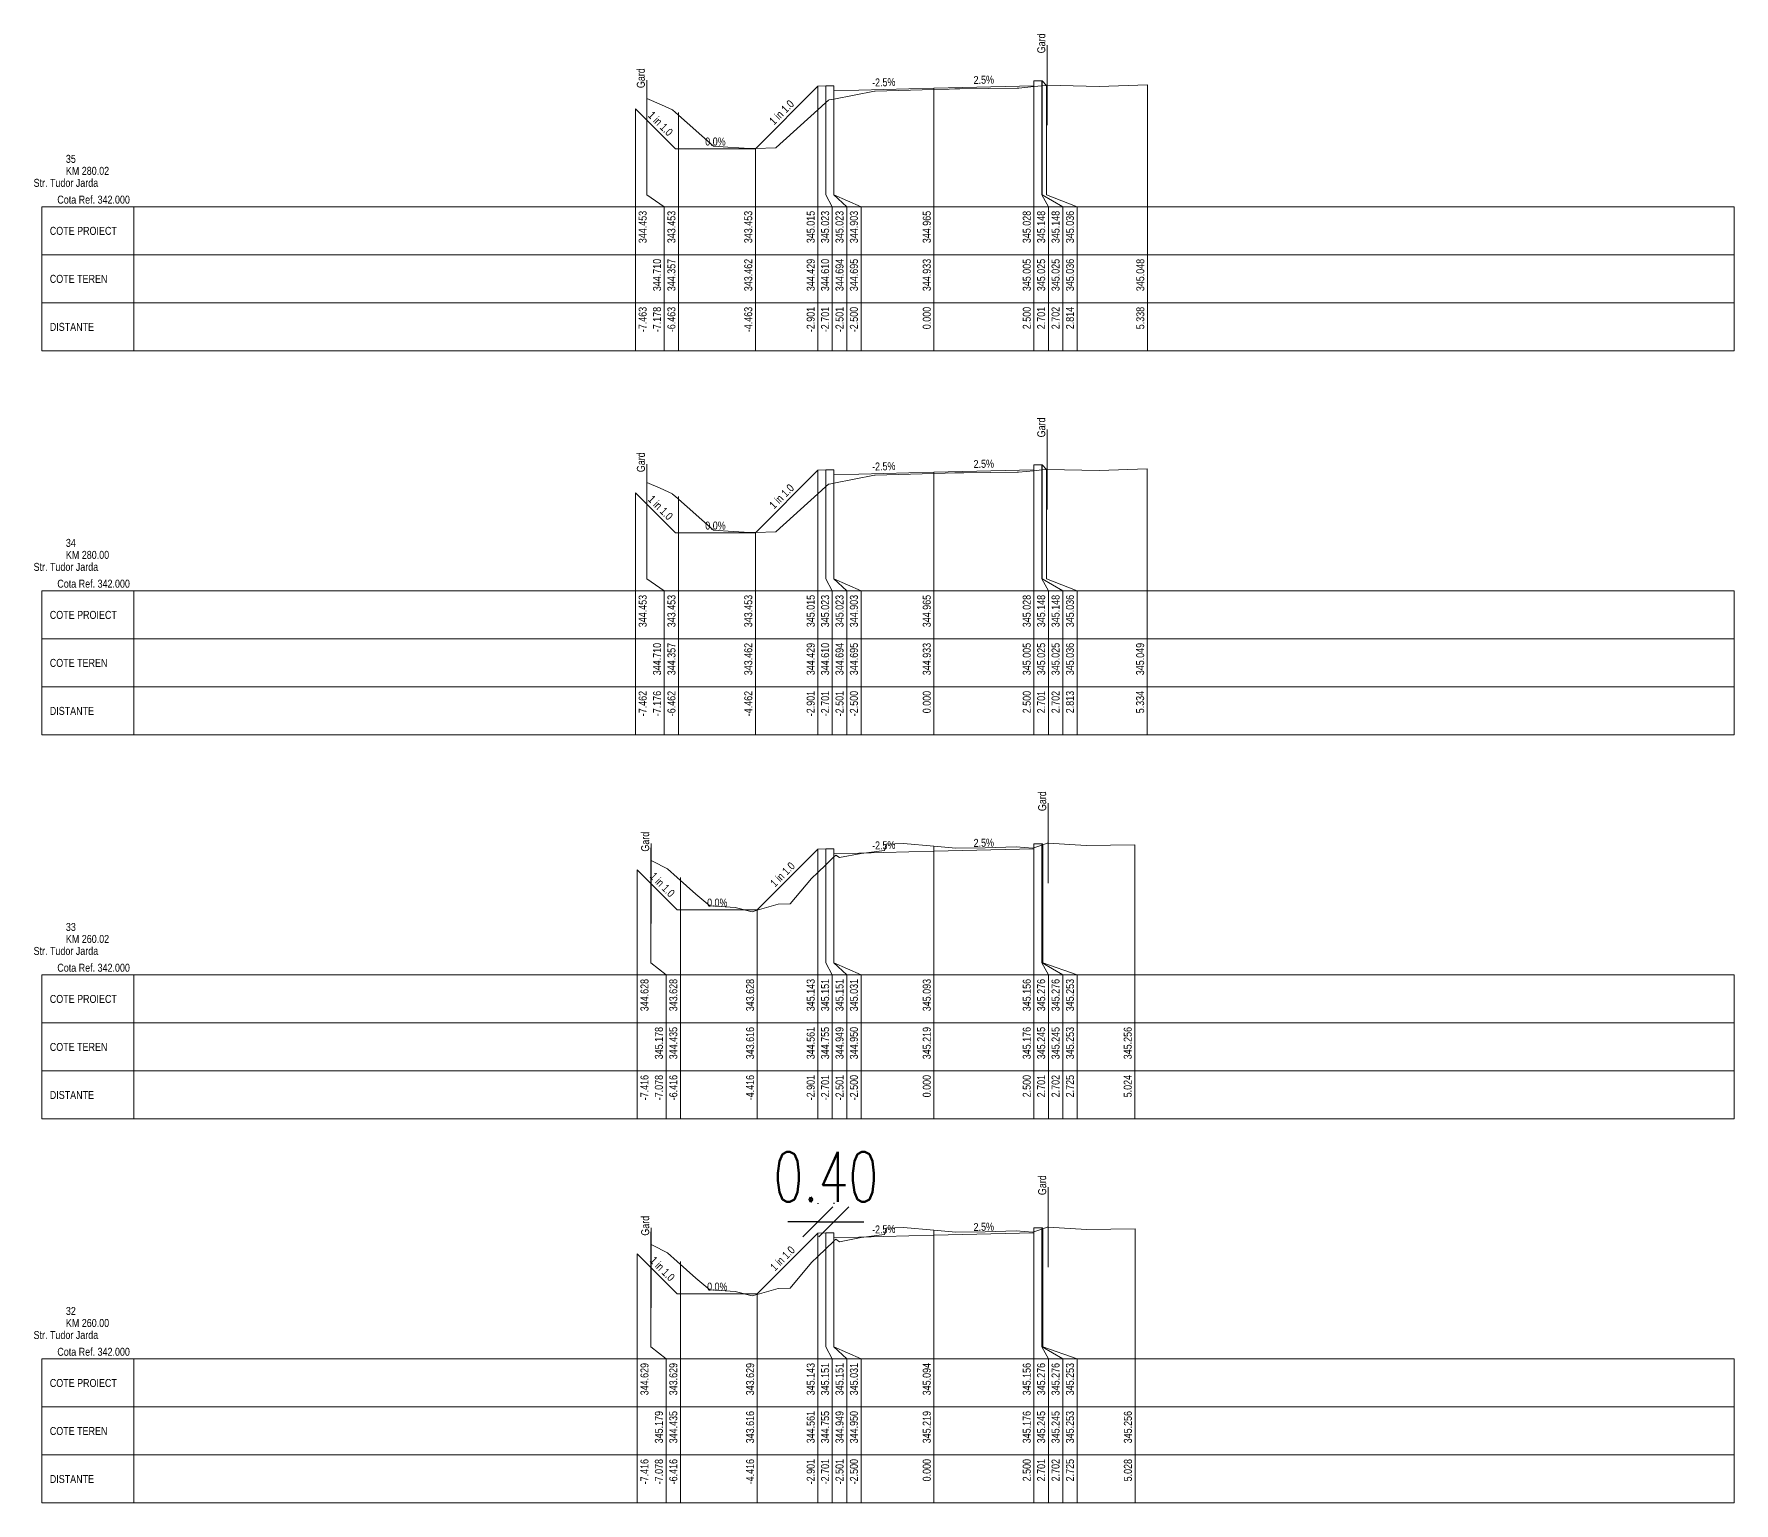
# Model space of a CAD drawing. Extents: x 1 to 634, y 0 to 594.
# Drawn here: x 0.5 to 43, y 298.6 to 335.32 of the extents above; entities that cross this region are included whole.
import ezdxf
from ezdxf.enums import TextEntityAlignment as Align

# ---------------------------------------------------------------- set-up
doc = ezdxf.new("R2010")
doc.units = 0
doc.header["$MEASUREMENT"] = 0
doc.layers.add('ARD-No Plot', color=1, linetype='Continuous', lineweight=0, plot=False)
for name, color, linetype, lineweight in [('DESIGN-TEXT', 7, 'Continuous', 0), ('EXISTING-TEXT', 7, 'Continuous', 0), ('LINES', 7, 'Continuous', 0), ('Text', 7, 'Continuous', 0), ('X-RL', 7, 'Continuous', 0), ('XPLOT-DESIGN', 5, 'Continuous', 0), ('XPLOT-EXISTING', 3, 'Continuous', 0), ('XPLOT-GRADE', 7, 'Continuous', 0), ('XPLOT-KM', 7, 'Continuous', 0), ('XPLOT-TITLE', 7, 'Continuous', 0)]:
    doc.layers.add(name, color=color, linetype=linetype, lineweight=lineweight)
doc.layers.add('work', color=6, linetype='Continuous')
doc.styles.add('$0$$0$Arial', font='arial.ttf', dxfattribs={"width": 0.8})
doc.styles.add('$0$$0$BemTxT_FCP', font='simplex.shx', dxfattribs={"width": 0.7})
doc.dimstyles.new('M-500-M2', dxfattribs={"dimscale": 5, "dimtxt": 0.25, "dimasz": 0.15, "dimexe": 0.09, "dimexo": 0.15, "dimgap": 0.1, "dimtad": 1, "dimzin": 0, "dimdsep": 46, "dimtxsty": '$0$$0$BemTxT_FCP', "dimblk": '$0$$0$_Oblique', "dimcen": -0.3, "dimdle": 0.09, "dimclrt": 2, "dimaunit": 2, "dimadec": 4, "dimazin": 0, "dimtfac": 0.75, "dimtix": 1, "dimtmove": 2, "dimatfit": 3, "dimfxl": 1, "dimtolj": 1, "dimarcsym": 0})

# ---------------------------------------------------------------- blocks, each defined once
blk = doc.blocks.new('$0$$0$_Oblique')
at = {"color": 0, "linetype": 'ByBlock', "lineweight": -2}
blk.add_line((-0.5, -0.5), (0.5, 0.5), dxfattribs=at)
blk = doc.blocks.new('*D4')
at = {"layer": '', "color": 0, "lineweight": -2, "transparency": 16777216}
for p, q in [((20.099, 306.093), (20.099, 306.079)), ((20.499, 306.101), (20.499, 306.079)), ((20.099, 305.629), (19.349, 305.629)), ((20.099, 305.629), (20.499, 305.629)), ((20.499, 305.629), (21.249, 305.629))]:
    blk.add_line(p, q, dxfattribs=at)
at = {"layer": 'Defpoints', "color": 0, "transparency": 16777216}
for p in [(20.499, 305.629), (20.099, 305.343), (20.499, 305.351)]:
    blk.add_point(p, dxfattribs=at)
at = {"layer": '', "color": 0, "lineweight": -2, "transparency": 16777216, "xscale": 0.75, "yscale": 0.75, "zscale": 0.75}
blk.add_blockref('$0$$0$_Oblique', (20.099, 305.629), dxfattribs=at)
at = {"layer": '', "color": 0, "lineweight": -2, "transparency": 16777216, "xscale": 0.75, "yscale": 0.75, "zscale": 0.75, "rotation": 180}
blk.add_blockref('$0$$0$_Oblique', (20.499, 305.629), dxfattribs=at)
at = {"layer": '', "color": 2, "transparency": 16777216, "insert": (20.299, 306.754), "char_height": 1.25, "attachment_point": 5, "style": '$0$$0$BemTxT_FCP'}
blk.add_mtext('\\A1;0.40', dxfattribs=at)

msp = doc.modelspace()

# ---------------------------------------------------------------- linework, layer by layer
at = {"layer": 'LINES'}
for p, q in [((25.833, 335.038), (25.833, 333.038)), ((15.822, 334.168), (15.822, 332.168)), ((25.701, 331.3), (25.701, 334.148)), ((25.701, 331.3), (25.701, 334.148)), ((25.701, 331.3), (25.701, 334.148)), ((25.702, 331.3), (25.702, 334.148)), ((25.702, 331.3), (25.702, 334.148)), ((25.702, 331.3), (25.702, 334.148)), ((25.814, 331.3), (25.814, 334.036)), ((25.814, 331.3), (25.814, 334.036)), ((25.814, 331.3), (25.814, 334.036)), ((28.338, 331.3), (28.338, 334.048)), ((28.338, 331.3), (28.338, 334.048)), ((15.822, 331.3), (15.822, 333.71)), ((15.822, 331.3), (15.822, 333.71)), ((20.099, 331.3), (20.099, 334.015)), ((20.099, 331.3), (20.099, 334.015)), ((20.099, 331.3), (20.099, 334.015)), ((20.299, 331.3), (20.299, 334.023)), ((20.299, 331.3), (20.299, 334.023)), ((20.299, 331.3), (20.299, 334.023)), ((20.499, 331.3), (20.499, 334.023)), ((20.499, 331.3), (20.499, 334.023)), ((20.499, 331.3), (20.499, 334.023)), ((20.5, 331.3), (20.5, 333.903)), ((20.5, 331.3), (20.5, 333.903)), ((20.5, 331.3), (20.5, 333.903)), ((23, 331.3), (23, 333.965)), ((23, 331.3), (23, 333.965)), ((23, 331.3), (23, 333.965)), ((25.5, 331.3), (25.5, 334.028)), ((25.5, 331.3), (25.5, 334.028)), ((25.5, 331.3), (25.5, 334.028)), ((15.537, 331.3), (15.537, 333.453)), ((16.617, 327.4), (16.617, 333.357)), ((16.617, 327.4), (16.617, 333.357)), ((16.617, 327.4), (16.617, 333.357)), ((18.537, 331.3), (18.537, 332.462)), ((18.537, 331.3), (18.537, 332.462)), ((18.537, 331.3), (18.537, 332.462)), ((15.537, 331), (15.537, 331.3)), ((16.257, 331), (15.822, 331.3)), ((16.257, 331), (15.822, 331.3)), ((18.537, 331), (18.537, 331.3)), ((18.537, 331), (18.537, 331.3)), ((18.537, 331), (18.537, 331.3)), ((20.099, 331), (20.099, 331.3)), ((20.099, 331), (20.099, 331.3)), ((20.099, 331), (20.099, 331.3)), ((20.459, 331), (20.299, 331.3)), ((20.459, 331), (20.299, 331.3)), ((20.459, 331), (20.299, 331.3)), ((20.819, 331), (20.499, 331.3)), ((20.819, 331), (20.499, 331.3)), ((20.819, 331), (20.499, 331.3)), ((21.179, 331), (20.5, 331.3)), ((21.179, 331), (20.5, 331.3)), ((21.179, 331), (20.5, 331.3)), ((23, 331), (23, 331.3)), ((23, 331), (23, 331.3)), ((23, 331), (23, 331.3)), ((25.5, 331), (25.5, 331.3)), ((25.5, 331), (25.5, 331.3)), ((25.5, 331), (25.5, 331.3)), ((25.86, 331), (25.701, 331.3)), ((25.86, 331), (25.701, 331.3)), ((25.86, 331), (25.701, 331.3)), ((26.22, 331), (25.702, 331.3)), ((26.22, 331), (25.702, 331.3)), ((26.22, 331), (25.702, 331.3)), ((26.58, 331), (25.814, 331.3)), ((26.58, 331), (25.814, 331.3)), ((26.58, 331), (25.814, 331.3)), ((28.338, 331), (28.338, 331.3)), ((28.338, 331), (28.338, 331.3)), ((0.698, 329.8), (0.698, 331)), ((0.698, 331), (3, 331)), ((3, 327.4), (3, 331)), ((3, 331), (43, 331)), ((15.537, 327.4), (15.537, 331)), ((16.257, 327.4), (16.257, 331)), ((16.257, 327.4), (16.257, 331)), ((18.537, 327.4), (18.537, 331)), ((18.537, 327.4), (18.537, 331)), ((18.537, 327.4), (18.537, 331)), ((20.099, 327.4), (20.099, 331)), ((20.099, 327.4), (20.099, 331)), ((20.099, 327.4), (20.099, 331)), ((20.459, 327.4), (20.459, 331)), ((20.459, 327.4), (20.459, 331)), ((20.459, 327.4), (20.459, 331)), ((20.819, 327.4), (20.819, 331)), ((20.819, 327.4), (20.819, 331)), ((20.819, 327.4), (20.819, 331)), ((21.179, 327.4), (21.179, 331)), ((21.179, 327.4), (21.179, 331)), ((21.179, 327.4), (21.179, 331)), ((23, 327.4), (23, 331)), ((23, 327.4), (23, 331)), ((23, 327.4), (23, 331)), ((25.5, 327.4), (25.5, 331)), ((25.5, 327.4), (25.5, 331)), ((25.5, 327.4), (25.5, 331)), ((25.86, 327.4), (25.86, 331)), ((25.86, 327.4), (25.86, 331)), ((25.86, 327.4), (25.86, 331)), ((26.22, 327.4), (26.22, 331)), ((26.22, 327.4), (26.22, 331)), ((26.22, 327.4), (26.22, 331)), ((26.58, 327.4), (26.58, 331)), ((26.58, 327.4), (26.58, 331)), ((26.58, 327.4), (26.58, 331)), ((28.338, 327.4), (28.338, 331)), ((28.338, 327.4), (28.338, 331)), ((43, 327.4), (43, 331)), ((0.698, 328.6), (0.698, 329.8)), ((0.698, 329.8), (3, 329.8)), ((3, 329.8), (0.698, 329.8)), ((3, 329.8), (43, 329.8)), ((0.698, 327.4), (0.698, 328.6)), ((0.698, 328.6), (3, 328.6)), ((3, 328.6), (0.698, 328.6)), ((3, 328.6), (43, 328.6)), ((3, 327.4), (0.698, 327.4)), ((3, 327.4), (43, 327.4)), ((25.833, 325.438), (25.833, 323.438)), ((15.824, 324.567), (15.824, 322.567)), ((20.099, 321.7), (20.099, 324.415)), ((20.099, 321.7), (20.099, 324.415)), ((20.099, 321.7), (20.099, 324.415)), ((20.299, 321.7), (20.299, 324.423)), ((20.299, 321.7), (20.299, 324.423)), ((20.299, 321.7), (20.299, 324.423)), ((20.499, 321.7), (20.499, 324.423)), ((20.499, 321.7), (20.499, 324.423)), ((20.499, 321.7), (20.499, 324.423)), ((20.5, 321.7), (20.5, 324.303)), ((20.5, 321.7), (20.5, 324.303)), ((20.5, 321.7), (20.5, 324.303)), ((23, 321.7), (23, 324.365)), ((23, 321.7), (23, 324.365)), ((23, 321.7), (23, 324.365)), ((25.5, 321.7), (25.5, 324.428)), ((25.5, 321.7), (25.5, 324.428)), ((25.5, 321.7), (25.5, 324.428)), ((25.701, 321.7), (25.701, 324.548)), ((25.701, 321.7), (25.701, 324.548)), ((25.701, 321.7), (25.701, 324.548)), ((25.702, 321.7), (25.702, 324.548)), ((25.702, 321.7), (25.702, 324.548)), ((25.702, 321.7), (25.702, 324.548)), ((25.813, 321.7), (25.813, 324.436)), ((25.813, 321.7), (25.813, 324.436)), ((25.813, 321.7), (25.813, 324.436)), ((28.334, 321.7), (28.334, 324.449)), ((28.334, 321.7), (28.334, 324.449)), ((15.538, 321.7), (15.538, 323.853)), ((15.824, 321.7), (15.824, 324.11)), ((15.824, 321.7), (15.824, 324.11)), ((16.618, 317.8), (16.618, 323.757)), ((16.618, 317.8), (16.618, 323.757)), ((16.618, 317.8), (16.618, 323.757)), ((18.538, 321.7), (18.538, 322.862)), ((18.538, 321.7), (18.538, 322.862)), ((18.538, 321.7), (18.538, 322.862)), ((0.698, 320.2), (0.698, 321.4)), ((0.698, 321.4), (3, 321.4)), ((3, 317.8), (3, 321.4)), ((3, 321.4), (43, 321.4)), ((15.538, 321.4), (15.538, 321.7)), ((15.538, 317.8), (15.538, 321.4)), ((16.258, 321.4), (15.824, 321.7)), ((16.258, 321.4), (15.824, 321.7)), ((16.258, 317.8), (16.258, 321.4)), ((16.258, 317.8), (16.258, 321.4)), ((18.538, 321.4), (18.538, 321.7)), ((18.538, 321.4), (18.538, 321.7)), ((18.538, 321.4), (18.538, 321.7)), ((18.538, 317.8), (18.538, 321.4)), ((18.538, 317.8), (18.538, 321.4)), ((18.538, 317.8), (18.538, 321.4)), ((20.099, 321.4), (20.099, 321.7)), ((20.099, 321.4), (20.099, 321.7)), ((20.099, 321.4), (20.099, 321.7)), ((20.099, 317.8), (20.099, 321.4)), ((20.099, 317.8), (20.099, 321.4)), ((20.099, 317.8), (20.099, 321.4)), ((20.459, 321.4), (20.299, 321.7)), ((20.459, 321.4), (20.299, 321.7)), ((20.459, 321.4), (20.299, 321.7)), ((20.459, 317.8), (20.459, 321.4)), ((20.459, 317.8), (20.459, 321.4)), ((20.459, 317.8), (20.459, 321.4)), ((20.819, 321.4), (20.499, 321.7)), ((20.819, 321.4), (20.499, 321.7)), ((20.819, 321.4), (20.499, 321.7)), ((21.179, 321.4), (20.5, 321.7)), ((21.179, 321.4), (20.5, 321.7)), ((21.179, 321.4), (20.5, 321.7)), ((20.819, 317.8), (20.819, 321.4)), ((20.819, 317.8), (20.819, 321.4)), ((20.819, 317.8), (20.819, 321.4)), ((21.179, 317.8), (21.179, 321.4)), ((21.179, 317.8), (21.179, 321.4)), ((21.179, 317.8), (21.179, 321.4)), ((23, 321.4), (23, 321.7)), ((23, 321.4), (23, 321.7)), ((23, 321.4), (23, 321.7)), ((23, 317.8), (23, 321.4)), ((23, 317.8), (23, 321.4)), ((23, 317.8), (23, 321.4)), ((25.5, 321.4), (25.5, 321.7)), ((25.5, 321.4), (25.5, 321.7)), ((25.5, 321.4), (25.5, 321.7)), ((25.5, 317.8), (25.5, 321.4)), ((25.5, 317.8), (25.5, 321.4)), ((25.5, 317.8), (25.5, 321.4)), ((25.86, 321.4), (25.701, 321.7)), ((25.86, 321.4), (25.701, 321.7)), ((25.86, 321.4), (25.701, 321.7)), ((26.22, 321.4), (25.702, 321.7)), ((26.22, 321.4), (25.702, 321.7)), ((26.22, 321.4), (25.702, 321.7)), ((26.58, 321.4), (25.813, 321.7)), ((26.58, 321.4), (25.813, 321.7)), ((26.58, 321.4), (25.813, 321.7)), ((25.86, 317.8), (25.86, 321.4)), ((25.86, 317.8), (25.86, 321.4)), ((25.86, 317.8), (25.86, 321.4)), ((26.22, 317.8), (26.22, 321.4)), ((26.22, 317.8), (26.22, 321.4)), ((26.22, 317.8), (26.22, 321.4)), ((26.58, 317.8), (26.58, 321.4)), ((26.58, 317.8), (26.58, 321.4)), ((26.58, 317.8), (26.58, 321.4)), ((28.334, 321.4), (28.334, 321.7)), ((28.334, 321.4), (28.334, 321.7)), ((28.334, 317.8), (28.334, 321.4)), ((28.334, 317.8), (28.334, 321.4)), ((43, 317.8), (43, 321.4)), ((0.698, 319), (0.698, 320.2)), ((0.698, 320.2), (3, 320.2)), ((3, 320.2), (0.698, 320.2)), ((3, 320.2), (43, 320.2)), ((0.698, 317.8), (0.698, 319)), ((0.698, 319), (3, 319)), ((3, 319), (0.698, 319)), ((3, 319), (43, 319)), ((3, 317.8), (0.698, 317.8)), ((3, 317.8), (43, 317.8)), ((25.855, 316.095), (25.855, 314.095)), ((15.922, 312.1), (15.922, 314.978)), ((15.922, 312.1), (15.922, 314.978)), ((15.931, 315.082), (15.931, 313.082)), ((20.099, 312.1), (20.099, 314.943)), ((20.099, 312.1), (20.099, 314.943)), ((20.099, 312.1), (20.099, 314.943)), ((20.299, 312.1), (20.299, 314.951)), ((20.299, 312.1), (20.299, 314.951)), ((20.299, 312.1), (20.299, 314.951)), ((20.499, 312.1), (20.499, 314.951)), ((20.499, 312.1), (20.499, 314.951)), ((20.499, 312.1), (20.499, 314.951)), ((23, 312.1), (23, 315.019)), ((23, 312.1), (23, 315.019)), ((23, 312.1), (23, 315.019)), ((25.5, 312.1), (25.5, 314.976)), ((25.5, 312.1), (25.5, 314.976)), ((25.5, 312.1), (25.5, 314.976)), ((25.701, 312.1), (25.701, 315.076)), ((25.701, 312.1), (25.701, 315.076)), ((25.701, 312.1), (25.701, 315.076)), ((25.702, 312.1), (25.702, 315.076)), ((25.702, 312.1), (25.702, 315.076)), ((25.702, 312.1), (25.702, 315.076)), ((25.725, 312.1), (25.725, 315.053)), ((25.725, 312.1), (25.725, 315.053)), ((25.725, 312.1), (25.725, 315.053)), ((28.024, 312.1), (28.024, 315.056)), ((28.024, 312.1), (28.024, 315.056)), ((20.5, 312.1), (20.5, 314.831)), ((20.5, 312.1), (20.5, 314.831)), ((20.5, 312.1), (20.5, 314.831)), ((15.584, 312.1), (15.584, 314.428)), ((16.664, 308.2), (16.664, 314.235)), ((16.664, 308.2), (16.664, 314.235)), ((16.664, 308.2), (16.664, 314.235)), ((18.584, 312.1), (18.584, 313.428)), ((18.584, 312.1), (18.584, 313.428)), ((18.584, 312.1), (18.584, 313.428)), ((15.584, 311.8), (15.584, 312.1)), ((16.304, 311.8), (15.922, 312.1)), ((16.304, 311.8), (15.922, 312.1)), ((18.584, 311.8), (18.584, 312.1)), ((18.584, 311.8), (18.584, 312.1)), ((18.584, 311.8), (18.584, 312.1)), ((20.099, 311.8), (20.099, 312.1)), ((20.099, 311.8), (20.099, 312.1)), ((20.099, 311.8), (20.099, 312.1)), ((20.459, 311.8), (20.299, 312.1)), ((20.459, 311.8), (20.299, 312.1)), ((20.459, 311.8), (20.299, 312.1)), ((20.819, 311.8), (20.499, 312.1)), ((20.819, 311.8), (20.499, 312.1)), ((20.819, 311.8), (20.499, 312.1)), ((21.179, 311.8), (20.5, 312.1)), ((21.179, 311.8), (20.5, 312.1)), ((21.179, 311.8), (20.5, 312.1)), ((23, 311.8), (23, 312.1)), ((23, 311.8), (23, 312.1)), ((23, 311.8), (23, 312.1)), ((25.5, 311.8), (25.5, 312.1)), ((25.5, 311.8), (25.5, 312.1)), ((25.5, 311.8), (25.5, 312.1)), ((25.86, 311.8), (25.701, 312.1)), ((25.86, 311.8), (25.701, 312.1)), ((25.86, 311.8), (25.701, 312.1)), ((26.22, 311.8), (25.702, 312.1)), ((26.22, 311.8), (25.702, 312.1)), ((26.22, 311.8), (25.702, 312.1)), ((26.58, 311.8), (25.725, 312.1)), ((26.58, 311.8), (25.725, 312.1)), ((26.58, 311.8), (25.725, 312.1)), ((28.024, 311.8), (28.024, 312.1)), ((28.024, 311.8), (28.024, 312.1)), ((0.698, 310.6), (0.698, 311.8)), ((0.698, 311.8), (3, 311.8)), ((3, 308.2), (3, 311.8)), ((3, 311.8), (43, 311.8)), ((15.584, 308.2), (15.584, 311.8)), ((16.304, 308.2), (16.304, 311.8)), ((16.304, 308.2), (16.304, 311.8)), ((18.584, 308.2), (18.584, 311.8)), ((18.584, 308.2), (18.584, 311.8)), ((18.584, 308.2), (18.584, 311.8)), ((20.099, 308.2), (20.099, 311.8)), ((20.099, 308.2), (20.099, 311.8)), ((20.099, 308.2), (20.099, 311.8)), ((20.459, 308.2), (20.459, 311.8)), ((20.459, 308.2), (20.459, 311.8)), ((20.459, 308.2), (20.459, 311.8)), ((20.819, 308.2), (20.819, 311.8)), ((20.819, 308.2), (20.819, 311.8)), ((20.819, 308.2), (20.819, 311.8)), ((21.179, 308.2), (21.179, 311.8)), ((21.179, 308.2), (21.179, 311.8)), ((21.179, 308.2), (21.179, 311.8)), ((23, 308.2), (23, 311.8)), ((23, 308.2), (23, 311.8)), ((23, 308.2), (23, 311.8)), ((25.5, 308.2), (25.5, 311.8)), ((25.5, 308.2), (25.5, 311.8)), ((25.5, 308.2), (25.5, 311.8)), ((25.86, 308.2), (25.86, 311.8)), ((25.86, 308.2), (25.86, 311.8)), ((25.86, 308.2), (25.86, 311.8)), ((26.22, 308.2), (26.22, 311.8)), ((26.22, 308.2), (26.22, 311.8)), ((26.22, 308.2), (26.22, 311.8)), ((26.58, 308.2), (26.58, 311.8)), ((26.58, 308.2), (26.58, 311.8)), ((26.58, 308.2), (26.58, 311.8)), ((28.024, 308.2), (28.024, 311.8)), ((28.024, 308.2), (28.024, 311.8)), ((43, 308.2), (43, 311.8)), ((0.698, 309.4), (0.698, 310.6)), ((0.698, 310.6), (3, 310.6)), ((3, 310.6), (0.698, 310.6)), ((3, 310.6), (43, 310.6)), ((0.698, 308.2), (0.698, 309.4)), ((0.698, 309.4), (3, 309.4)), ((3, 309.4), (0.698, 309.4)), ((3, 309.4), (43, 309.4)), ((3, 308.2), (0.698, 308.2)), ((3, 308.2), (43, 308.2)), ((25.855, 306.496), (25.855, 304.496)), ((15.922, 302.5), (15.922, 305.379)), ((15.922, 302.5), (15.922, 305.379)), ((15.931, 305.482), (15.931, 303.482)), ((20.099, 302.5), (20.099, 305.343)), ((20.099, 302.5), (20.099, 305.343)), ((20.099, 302.5), (20.099, 305.343)), ((20.299, 302.5), (20.299, 305.351)), ((20.299, 302.5), (20.299, 305.351)), ((20.299, 302.5), (20.299, 305.351)), ((20.499, 302.5), (20.499, 305.351)), ((20.499, 302.5), (20.499, 305.351)), ((20.499, 302.5), (20.499, 305.351)), ((20.5, 302.5), (20.5, 305.231)), ((20.5, 302.5), (20.5, 305.231)), ((20.5, 302.5), (20.5, 305.231)), ((23, 302.5), (23, 305.419)), ((23, 302.5), (23, 305.419)), ((23, 302.5), (23, 305.419)), ((25.5, 302.5), (25.5, 305.376)), ((25.5, 302.5), (25.5, 305.376)), ((25.5, 302.5), (25.5, 305.376)), ((25.701, 302.5), (25.701, 305.476)), ((25.701, 302.5), (25.701, 305.476)), ((25.701, 302.5), (25.701, 305.476)), ((25.702, 302.5), (25.702, 305.476)), ((25.702, 302.5), (25.702, 305.476)), ((25.702, 302.5), (25.702, 305.476)), ((25.725, 302.5), (25.725, 305.453)), ((25.725, 302.5), (25.725, 305.453)), ((25.725, 302.5), (25.725, 305.453)), ((28.028, 302.5), (28.028, 305.456)), ((28.028, 302.5), (28.028, 305.456)), ((15.584, 302.5), (15.584, 304.829)), ((16.664, 298.6), (16.664, 304.635)), ((16.664, 298.6), (16.664, 304.635)), ((16.664, 298.6), (16.664, 304.635)), ((18.584, 302.5), (18.584, 303.829)), ((18.584, 302.5), (18.584, 303.829)), ((18.584, 302.5), (18.584, 303.829)), ((0.698, 301), (0.698, 302.2)), ((0.698, 302.2), (3, 302.2)), ((3, 298.6), (3, 302.2)), ((3, 302.2), (43, 302.2)), ((15.584, 302.2), (15.584, 302.5)), ((15.584, 298.6), (15.584, 302.2)), ((16.304, 302.2), (15.922, 302.5)), ((16.304, 302.2), (15.922, 302.5)), ((16.304, 298.6), (16.304, 302.2)), ((16.304, 298.6), (16.304, 302.2)), ((18.584, 302.2), (18.584, 302.5)), ((18.584, 302.2), (18.584, 302.5)), ((18.584, 302.2), (18.584, 302.5)), ((18.584, 298.6), (18.584, 302.2)), ((18.584, 298.6), (18.584, 302.2)), ((18.584, 298.6), (18.584, 302.2)), ((20.099, 302.2), (20.099, 302.5)), ((20.099, 302.2), (20.099, 302.5)), ((20.099, 302.2), (20.099, 302.5)), ((20.099, 298.6), (20.099, 302.2)), ((20.099, 298.6), (20.099, 302.2)), ((20.099, 298.6), (20.099, 302.2)), ((20.459, 302.2), (20.299, 302.5)), ((20.459, 302.2), (20.299, 302.5)), ((20.459, 302.2), (20.299, 302.5)), ((20.459, 298.6), (20.459, 302.2)), ((20.459, 298.6), (20.459, 302.2)), ((20.459, 298.6), (20.459, 302.2)), ((20.819, 302.2), (20.499, 302.5)), ((20.819, 302.2), (20.499, 302.5)), ((20.819, 302.2), (20.499, 302.5)), ((21.179, 302.2), (20.5, 302.5)), ((21.179, 302.2), (20.5, 302.5)), ((21.179, 302.2), (20.5, 302.5)), ((20.819, 298.6), (20.819, 302.2)), ((20.819, 298.6), (20.819, 302.2)), ((20.819, 298.6), (20.819, 302.2)), ((21.179, 298.6), (21.179, 302.2)), ((21.179, 298.6), (21.179, 302.2)), ((21.179, 298.6), (21.179, 302.2)), ((23, 302.2), (23, 302.5)), ((23, 302.2), (23, 302.5)), ((23, 302.2), (23, 302.5)), ((23, 298.6), (23, 302.2)), ((23, 298.6), (23, 302.2)), ((23, 298.6), (23, 302.2)), ((25.5, 302.2), (25.5, 302.5)), ((25.5, 302.2), (25.5, 302.5)), ((25.5, 302.2), (25.5, 302.5)), ((25.5, 298.6), (25.5, 302.2)), ((25.5, 298.6), (25.5, 302.2)), ((25.5, 298.6), (25.5, 302.2)), ((25.86, 302.2), (25.701, 302.5)), ((25.86, 302.2), (25.701, 302.5)), ((25.86, 302.2), (25.701, 302.5)), ((26.22, 302.2), (25.702, 302.5)), ((26.22, 302.2), (25.702, 302.5)), ((26.22, 302.2), (25.702, 302.5)), ((26.58, 302.2), (25.725, 302.5)), ((26.58, 302.2), (25.725, 302.5)), ((26.58, 302.2), (25.725, 302.5)), ((25.86, 298.6), (25.86, 302.2)), ((25.86, 298.6), (25.86, 302.2)), ((25.86, 298.6), (25.86, 302.2)), ((26.22, 298.6), (26.22, 302.2)), ((26.22, 298.6), (26.22, 302.2)), ((26.22, 298.6), (26.22, 302.2)), ((26.58, 298.6), (26.58, 302.2)), ((26.58, 298.6), (26.58, 302.2)), ((26.58, 298.6), (26.58, 302.2)), ((28.028, 302.2), (28.028, 302.5)), ((28.028, 302.2), (28.028, 302.5)), ((28.028, 298.6), (28.028, 302.2)), ((28.028, 298.6), (28.028, 302.2)), ((43, 298.6), (43, 302.2)), ((0.698, 299.8), (0.698, 301)), ((0.698, 301), (3, 301)), ((3, 301), (0.698, 301)), ((3, 301), (43, 301)), ((0.698, 298.6), (0.698, 299.8)), ((0.698, 299.8), (3, 299.8)), ((3, 299.8), (0.698, 299.8)), ((3, 299.8), (43, 299.8)), ((3, 298.6), (0.698, 298.6)), ((3, 298.6), (43, 298.6))]:
    msp.add_line(p, q, dxfattribs=at)
at = {"layer": 'XPLOT-DESIGN'}
for p, q in [((25.5, 334.028), (25.501, 334.148)), ((25.501, 334.148), (25.701, 334.148)), ((25.701, 334.148), (25.702, 334.148)), ((25.702, 334.148), (25.814, 334.036)), ((18.537, 332.453), (20.099, 334.015)), ((20.099, 334.015), (20.299, 334.023)), ((20.299, 334.023), (20.499, 334.023)), ((20.499, 334.023), (20.5, 333.903)), ((20.5, 333.903), (23, 333.965)), ((23, 333.965), (25.5, 334.028)), ((15.537, 333.453), (16.537, 332.453)), ((16.537, 332.453), (18.537, 332.453)), ((18.538, 322.853), (20.099, 324.415)), ((20.099, 324.415), (20.299, 324.423)), ((20.299, 324.423), (20.499, 324.423)), ((20.499, 324.423), (20.5, 324.303)), ((20.5, 324.303), (23, 324.365)), ((23, 324.365), (25.5, 324.428)), ((25.5, 324.428), (25.501, 324.548)), ((25.501, 324.548), (25.701, 324.548)), ((25.701, 324.548), (25.702, 324.548)), ((25.702, 324.548), (25.813, 324.436)), ((15.538, 323.853), (16.538, 322.853)), ((16.538, 322.853), (18.538, 322.853)), ((18.584, 313.428), (20.099, 314.943)), ((20.099, 314.943), (20.299, 314.951)), ((20.299, 314.951), (20.499, 314.951)), ((20.499, 314.951), (20.5, 314.831)), ((23, 314.893), (25.5, 314.956)), ((25.5, 314.956), (25.501, 315.076)), ((25.501, 315.076), (25.701, 315.076)), ((25.701, 315.076), (25.702, 315.076)), ((25.702, 315.076), (25.725, 315.053)), ((20.5, 314.831), (23, 314.893)), ((15.584, 314.428), (16.584, 313.428)), ((16.584, 313.428), (18.584, 313.428)), ((18.584, 303.829), (20.099, 305.343)), ((20.099, 305.343), (20.299, 305.351)), ((20.299, 305.351), (20.499, 305.351)), ((20.499, 305.351), (20.5, 305.231)), ((20.5, 305.231), (23, 305.294)), ((23, 305.294), (25.5, 305.356)), ((25.5, 305.356), (25.501, 305.476)), ((25.501, 305.476), (25.701, 305.476)), ((25.701, 305.476), (25.702, 305.476)), ((25.702, 305.476), (25.725, 305.453)), ((15.584, 304.829), (16.584, 303.829)), ((16.584, 303.829), (18.584, 303.829))]:
    msp.add_line(p, q, dxfattribs=at)
at = {"layer": 'XPLOT-EXISTING'}
for p, q in [((25.702, 334.025), (25.814, 334.036)), ((25.814, 334.036), (25.833, 334.038)), ((25.833, 334.038), (27.13, 334.012)), ((27.13, 334.012), (28.338, 334.048)), ((15.822, 333.71), (16.187, 333.549)), ((20.099, 333.429), (20.299, 333.61)), ((20.299, 333.61), (20.363, 333.668)), ((20.363, 333.668), (20.378, 333.671)), ((20.378, 333.671), (20.499, 333.694)), ((20.499, 333.694), (20.5, 333.695)), ((20.5, 333.695), (21.515, 333.893)), ((21.515, 333.893), (21.534, 333.893)), ((21.534, 333.893), (23, 333.933)), ((23, 333.933), (23.383, 333.943)), ((23, 333.933), (23, 333.933)), ((23.383, 333.943), (23.523, 333.947)), ((23.523, 333.947), (23.524, 333.947)), ((23.524, 333.947), (23.649, 333.948)), ((23.649, 333.948), (25.084, 333.965)), ((25.084, 333.965), (25.095, 333.963)), ((25.095, 333.963), (25.118, 333.967)), ((25.118, 333.967), (25.5, 334.005)), ((25.5, 334.005), (25.701, 334.025)), ((25.701, 334.025), (25.702, 334.025)), ((16.187, 333.549), (16.461, 333.424)), ((16.461, 333.424), (16.465, 333.422)), ((16.465, 333.422), (16.537, 333.357)), ((16.537, 333.357), (17.486, 332.516)), ((19.054, 332.483), (20.099, 333.429)), ((17.486, 332.516), (17.487, 332.515)), ((17.487, 332.515), (17.844, 332.493)), ((17.844, 332.493), (18.398, 332.457)), ((18.398, 332.457), (18.399, 332.457)), ((18.399, 332.457), (18.403, 332.458)), ((18.403, 332.458), (18.537, 332.462)), ((18.537, 332.462), (19.048, 332.476)), ((19.048, 332.476), (19.054, 332.483)), ((20.5, 324.095), (21.515, 324.293)), ((21.515, 324.293), (21.533, 324.293)), ((21.533, 324.293), (23, 324.333)), ((23, 324.333), (23.278, 324.34)), ((23, 324.333), (23, 324.333)), ((23.278, 324.34), (23.521, 324.347)), ((23.521, 324.347), (23.524, 324.347)), ((23.524, 324.347), (23.743, 324.35)), ((23.743, 324.35), (25.084, 324.365)), ((25.084, 324.365), (25.094, 324.364)), ((25.094, 324.364), (25.116, 324.367)), ((25.116, 324.367), (25.5, 324.405)), ((25.5, 324.405), (25.701, 324.425)), ((25.701, 324.425), (25.702, 324.425)), ((25.702, 324.425), (25.813, 324.436)), ((25.813, 324.436), (25.833, 324.438)), ((25.833, 324.438), (27.129, 324.412)), ((27.129, 324.412), (28.334, 324.449)), ((15.824, 324.11), (16.155, 323.964)), ((16.155, 323.964), (16.461, 323.824)), ((19.053, 322.882), (20.099, 323.829)), ((20.099, 323.829), (20.299, 324.01)), ((20.299, 324.01), (20.363, 324.068)), ((20.363, 324.068), (20.377, 324.07)), ((20.377, 324.07), (20.499, 324.094)), ((20.499, 324.094), (20.5, 324.095)), ((16.461, 323.824), (16.464, 323.822)), ((16.464, 323.822), (16.538, 323.757)), ((16.538, 323.757), (17.486, 322.916)), ((17.486, 322.916), (17.487, 322.915)), ((17.487, 322.915), (17.984, 322.884)), ((17.984, 322.884), (18.399, 322.858)), ((18.399, 322.858), (18.4, 322.857)), ((18.4, 322.857), (18.403, 322.858)), ((18.403, 322.858), (18.538, 322.862)), ((18.538, 322.862), (19.048, 322.876)), ((19.048, 322.876), (19.053, 322.882)), ((15.922, 314.978), (15.931, 314.661)), ((21.183, 314.838), (21.762, 314.914)), ((21.762, 314.914), (21.802, 315.071)), ((21.802, 315.071), (22.239, 315.084)), ((22.239, 315.084), (23, 315.019)), ((23, 315.019), (23, 315.019)), ((23, 315.019), (23.55, 314.972)), ((23.55, 314.972), (24.281, 314.98)), ((24.281, 314.98), (25.057, 315.006)), ((25.057, 315.006), (25.475, 314.967)), ((25.475, 314.967), (25.5, 314.976)), ((25.5, 314.976), (25.701, 315.045)), ((25.701, 315.045), (25.702, 315.045)), ((25.702, 315.045), (25.725, 315.053)), ((25.725, 315.053), (25.834, 315.09)), ((25.834, 315.09), (25.854, 315.095)), ((25.854, 315.095), (25.855, 315.095)), ((25.855, 315.095), (26.808, 315.038)), ((26.808, 315.038), (28.024, 315.056)), ((15.931, 314.661), (15.966, 314.648)), ((15.966, 314.648), (16.342, 314.45)), ((20.099, 314.361), (20.299, 314.555)), ((20.299, 314.555), (20.499, 314.749)), ((20.499, 314.749), (20.5, 314.75)), ((20.5, 314.75), (20.546, 314.795)), ((20.546, 314.795), (20.641, 314.732)), ((20.641, 314.732), (21.183, 314.838)), ((16.342, 314.45), (16.584, 314.235)), ((16.584, 314.235), (17.049, 313.823)), ((19.408, 313.574), (19.942, 314.209)), ((19.942, 314.209), (20.099, 314.361)), ((17.049, 313.823), (17.397, 313.529)), ((17.397, 313.529), (18.033, 313.489)), ((18.033, 313.489), (18.458, 313.38)), ((18.458, 313.38), (18.584, 313.416)), ((18.584, 313.416), (19.106, 313.566)), ((19.106, 313.566), (19.408, 313.574)), ((15.922, 305.379), (15.931, 305.061)), ((20.299, 304.955), (20.499, 305.149)), ((20.499, 305.149), (20.5, 305.15)), ((20.5, 305.15), (20.546, 305.195)), ((20.546, 305.195), (20.641, 305.132)), ((20.641, 305.132), (21.182, 305.238)), ((21.182, 305.238), (21.763, 305.314)), ((21.763, 305.314), (21.803, 305.472)), ((21.803, 305.472), (22.238, 305.484)), ((22.238, 305.484), (23, 305.419)), ((23, 305.419), (23, 305.419)), ((23, 305.419), (23.55, 305.372)), ((23.55, 305.372), (24.281, 305.38)), ((24.281, 305.38), (25.057, 305.406)), ((25.057, 305.406), (25.474, 305.367)), ((25.474, 305.367), (25.5, 305.376)), ((25.5, 305.376), (25.701, 305.445)), ((25.701, 305.445), (25.702, 305.445)), ((25.702, 305.445), (25.725, 305.453)), ((25.725, 305.453), (25.834, 305.491)), ((25.834, 305.491), (25.854, 305.496)), ((25.854, 305.496), (25.855, 305.496)), ((25.855, 305.496), (26.813, 305.438)), ((26.813, 305.438), (28.028, 305.456)), ((15.931, 305.061), (15.966, 305.049)), ((15.966, 305.049), (16.342, 304.85)), ((16.342, 304.85), (16.584, 304.635)), ((19.942, 304.609), (20.099, 304.761)), ((20.099, 304.761), (20.299, 304.955)), ((16.584, 304.635), (17.049, 304.223)), ((19.408, 303.974), (19.942, 304.609)), ((17.049, 304.223), (17.397, 303.929)), ((17.397, 303.929), (18.032, 303.889)), ((18.032, 303.889), (18.459, 303.78)), ((18.584, 303.816), (19.107, 303.966)), ((19.107, 303.966), (19.408, 303.974)), ((18.459, 303.78), (18.584, 303.816))]:
    msp.add_line(p, q, dxfattribs=at)

# ---------------------------------------------------------------- texts
at = {"layer": 'ARD-No Plot', "style": '$0$$0$Arial', "width": 0.8}
for p in [(1.3, 331.5), (1.3, 321.9), (1.3, 312.3), (1.3, 302.7)]:
    msp.add_text('Str. Tudor Jarda', height=0.2, dxfattribs=at).set_placement(p, align=Align.CENTER)
at = {"layer": 'DESIGN-TEXT', "style": '$0$$0$Arial', "width": 0.8}
for s, p in [('344.453', (15.817, 330.9)), ('343.453', (16.537, 330.9)), ('343.453', (18.457, 330.9)), ('345.015', (20.019, 330.9)), ('345.023', (20.379, 330.9)), ('345.023', (20.739, 330.9)), ('344.903', (21.099, 330.9)), ('344.965', (22.92, 330.9)), ('345.028', (25.42, 330.9)), ('345.148', (25.78, 330.9)), ('345.148', (26.14, 330.9)), ('345.036', (26.5, 330.9)), ('344.453', (15.818, 321.3)), ('343.453', (16.538, 321.3)), ('343.453', (18.458, 321.3)), ('345.015', (20.019, 321.3)), ('345.023', (20.379, 321.3)), ('345.023', (20.739, 321.3)), ('344.903', (21.099, 321.3)), ('344.965', (22.92, 321.3)), ('345.028', (25.42, 321.3)), ('345.148', (25.78, 321.3)), ('345.148', (26.14, 321.3)), ('345.036', (26.5, 321.3)), ('344.628', (15.864, 311.7)), ('343.628', (16.584, 311.7)), ('343.628', (18.504, 311.7)), ('345.143', (20.019, 311.7)), ('345.151', (20.379, 311.7)), ('345.151', (20.739, 311.7)), ('345.031', (21.099, 311.7)), ('345.093', (22.92, 311.7)), ('345.156', (25.42, 311.7)), ('345.276', (25.78, 311.7)), ('345.276', (26.14, 311.7)), ('345.253', (26.5, 311.7)), ('344.629', (15.864, 302.1)), ('343.629', (16.584, 302.1)), ('343.629', (18.504, 302.1)), ('345.143', (20.019, 302.1)), ('345.151', (20.379, 302.1)), ('345.151', (20.739, 302.1)), ('345.031', (21.099, 302.1)), ('345.094', (22.92, 302.1)), ('345.156', (25.42, 302.1)), ('345.276', (25.78, 302.1)), ('345.276', (26.14, 302.1)), ('345.253', (26.5, 302.1))]:
    msp.add_text(s, height=0.2, rotation=90, dxfattribs=at).set_placement(p, align=Align.RIGHT)
at = {"layer": 'EXISTING-TEXT', "style": '$0$$0$Arial', "width": 0.8}
for s, p in [('344.710', (16.177, 329.7)), ('344.357', (16.537, 329.7)), ('343.462', (18.457, 329.7)), ('344.429', (20.019, 329.7)), ('344.610', (20.379, 329.7)), ('344.694', (20.739, 329.7)), ('344.695', (21.099, 329.7)), ('344.933', (22.92, 329.7)), ('344.933', (22.92, 329.7)), ('345.005', (25.42, 329.7)), ('345.025', (25.78, 329.7)), ('345.025', (26.14, 329.7)), ('345.036', (26.5, 329.7)), ('345.048', (28.258, 329.7)), ('344.710', (16.178, 320.1)), ('344.357', (16.538, 320.1)), ('343.462', (18.458, 320.1)), ('344.429', (20.019, 320.1)), ('344.610', (20.379, 320.1)), ('344.694', (20.739, 320.1)), ('344.695', (21.099, 320.1)), ('344.933', (22.92, 320.1)), ('344.933', (22.92, 320.1)), ('345.005', (25.42, 320.1)), ('345.025', (25.78, 320.1)), ('345.025', (26.14, 320.1)), ('345.036', (26.5, 320.1)), ('345.049', (28.254, 320.1)), ('345.178', (16.224, 310.5)), ('344.435', (16.584, 310.5)), ('343.616', (18.504, 310.5)), ('344.561', (20.019, 310.5)), ('344.755', (20.379, 310.5)), ('344.949', (20.739, 310.5)), ('344.950', (21.099, 310.5)), ('345.219', (22.92, 310.5)), ('345.219', (22.92, 310.5)), ('345.176', (25.42, 310.5)), ('345.245', (25.78, 310.5)), ('345.245', (26.14, 310.5)), ('345.253', (26.5, 310.5)), ('345.256', (27.944, 310.5)), ('345.179', (16.224, 300.9)), ('344.435', (16.584, 300.9)), ('343.616', (18.504, 300.9)), ('344.561', (20.019, 300.9)), ('344.755', (20.379, 300.9)), ('344.949', (20.739, 300.9)), ('344.950', (21.099, 300.9)), ('345.219', (22.92, 300.9)), ('345.219', (22.92, 300.9)), ('345.176', (25.42, 300.9)), ('345.245', (25.78, 300.9)), ('345.245', (26.14, 300.9)), ('345.253', (26.5, 300.9)), ('345.256', (27.948, 300.9))]:
    msp.add_text(s, height=0.2, rotation=90, dxfattribs=at).set_placement(p, align=Align.RIGHT)
at = {"layer": 'Text', "style": '$0$$0$Arial', "width": 0.8}
for p in [(25.783, 334.838), (15.772, 333.968), (25.783, 325.238), (15.774, 324.367), (25.805, 315.895), (15.881, 314.882), (25.805, 306.296), (15.881, 305.282)]:
    msp.add_text('Gard', height=0.2, rotation=90, dxfattribs=at).set_placement(p)
for s, p in [('-7.463', (15.817, 328.5)), ('-7.178', (16.177, 328.5)), ('-7.178', (16.177, 328.5)), ('-6.463', (16.537, 328.5)), ('-6.463', (16.537, 328.5)), ('-6.463', (16.537, 328.5)), ('-4.463', (18.457, 328.5)), ('-4.463', (18.457, 328.5)), ('-4.463', (18.457, 328.5)), ('-2.901', (20.019, 328.5)), ('-2.901', (20.019, 328.5)), ('-2.901', (20.019, 328.5)), ('-2.701', (20.379, 328.5)), ('-2.701', (20.379, 328.5)), ('-2.701', (20.379, 328.5)), ('-2.501', (20.739, 328.5)), ('-2.501', (20.739, 328.5)), ('-2.501', (20.739, 328.5)), ('-2.500', (21.099, 328.5)), ('-2.500', (21.099, 328.5)), ('-2.500', (21.099, 328.5)), ('0.000', (22.92, 328.5)), ('0.000', (22.92, 328.5)), ('0.000', (22.92, 328.5)), ('2.500', (25.42, 328.5)), ('2.500', (25.42, 328.5)), ('2.500', (25.42, 328.5)), ('2.701', (25.78, 328.5)), ('2.701', (25.78, 328.5)), ('2.701', (25.78, 328.5)), ('2.702', (26.14, 328.5)), ('2.702', (26.14, 328.5)), ('2.702', (26.14, 328.5)), ('2.814', (26.5, 328.5)), ('2.814', (26.5, 328.5)), ('2.814', (26.5, 328.5)), ('5.338', (28.258, 328.5)), ('5.338', (28.258, 328.5)), ('-7.462', (15.818, 318.9)), ('-7.176', (16.178, 318.9)), ('-7.176', (16.178, 318.9)), ('-6.462', (16.538, 318.9)), ('-6.462', (16.538, 318.9)), ('-6.462', (16.538, 318.9)), ('-4.462', (18.458, 318.9)), ('-4.462', (18.458, 318.9)), ('-4.462', (18.458, 318.9)), ('-2.901', (20.019, 318.9)), ('-2.901', (20.019, 318.9)), ('-2.901', (20.019, 318.9)), ('-2.701', (20.379, 318.9)), ('-2.701', (20.379, 318.9)), ('-2.701', (20.379, 318.9)), ('-2.501', (20.739, 318.9)), ('-2.501', (20.739, 318.9)), ('-2.501', (20.739, 318.9)), ('-2.500', (21.099, 318.9)), ('-2.500', (21.099, 318.9)), ('-2.500', (21.099, 318.9)), ('0.000', (22.92, 318.9)), ('0.000', (22.92, 318.9)), ('0.000', (22.92, 318.9)), ('2.500', (25.42, 318.9)), ('2.500', (25.42, 318.9)), ('2.500', (25.42, 318.9)), ('2.701', (25.78, 318.9)), ('2.701', (25.78, 318.9)), ('2.701', (25.78, 318.9)), ('2.702', (26.14, 318.9)), ('2.702', (26.14, 318.9)), ('2.702', (26.14, 318.9)), ('2.813', (26.5, 318.9)), ('2.813', (26.5, 318.9)), ('2.813', (26.5, 318.9)), ('5.334', (28.254, 318.9)), ('5.334', (28.254, 318.9)), ('-7.416', (15.864, 309.3)), ('-7.078', (16.224, 309.3)), ('-7.078', (16.224, 309.3)), ('-6.416', (16.584, 309.3)), ('-6.416', (16.584, 309.3)), ('-6.416', (16.584, 309.3)), ('-4.416', (18.504, 309.3)), ('-4.416', (18.504, 309.3)), ('-4.416', (18.504, 309.3)), ('-2.901', (20.019, 309.3)), ('-2.901', (20.019, 309.3)), ('-2.901', (20.019, 309.3)), ('-2.701', (20.379, 309.3)), ('-2.701', (20.379, 309.3)), ('-2.701', (20.379, 309.3)), ('-2.501', (20.739, 309.3)), ('-2.501', (20.739, 309.3)), ('-2.501', (20.739, 309.3)), ('-2.500', (21.099, 309.3)), ('-2.500', (21.099, 309.3)), ('-2.500', (21.099, 309.3)), ('0.000', (22.92, 309.3)), ('0.000', (22.92, 309.3)), ('0.000', (22.92, 309.3)), ('2.500', (25.42, 309.3)), ('2.500', (25.42, 309.3)), ('2.500', (25.42, 309.3)), ('2.701', (25.78, 309.3)), ('2.701', (25.78, 309.3)), ('2.701', (25.78, 309.3)), ('2.702', (26.14, 309.3)), ('2.702', (26.14, 309.3)), ('2.702', (26.14, 309.3)), ('2.725', (26.5, 309.3)), ('2.725', (26.5, 309.3)), ('2.725', (26.5, 309.3)), ('5.024', (27.944, 309.3)), ('5.024', (27.944, 309.3)), ('-7.416', (15.864, 299.7)), ('-7.078', (16.224, 299.7)), ('-7.078', (16.224, 299.7)), ('-6.416', (16.584, 299.7)), ('-6.416', (16.584, 299.7)), ('-6.416', (16.584, 299.7)), ('-4.416', (18.504, 299.7)), ('-4.416', (18.504, 299.7)), ('-4.416', (18.504, 299.7)), ('-2.901', (20.019, 299.7)), ('-2.901', (20.019, 299.7)), ('-2.901', (20.019, 299.7)), ('-2.701', (20.379, 299.7)), ('-2.701', (20.379, 299.7)), ('-2.701', (20.379, 299.7)), ('-2.501', (20.739, 299.7)), ('-2.501', (20.739, 299.7)), ('-2.501', (20.739, 299.7)), ('-2.500', (21.099, 299.7)), ('-2.500', (21.099, 299.7)), ('-2.500', (21.099, 299.7)), ('0.000', (22.92, 299.7)), ('0.000', (22.92, 299.7)), ('0.000', (22.92, 299.7)), ('2.500', (25.42, 299.7)), ('2.500', (25.42, 299.7)), ('2.500', (25.42, 299.7)), ('2.701', (25.78, 299.7)), ('2.701', (25.78, 299.7)), ('2.701', (25.78, 299.7)), ('2.702', (26.14, 299.7)), ('2.702', (26.14, 299.7)), ('2.702', (26.14, 299.7)), ('2.725', (26.5, 299.7)), ('2.725', (26.5, 299.7)), ('2.725', (26.5, 299.7)), ('5.028', (27.948, 299.7)), ('5.028', (27.948, 299.7))]:
    msp.add_text(s, height=0.2, rotation=90, dxfattribs=at).set_placement(p, align=Align.RIGHT)
at = {"layer": 'X-RL', "style": '$0$$0$Arial', "width": 0.8}
for p in [(2.9, 331.08), (2.9, 321.48), (2.9, 311.88), (2.9, 302.28)]:
    msp.add_text('Cota Ref. 342.000', height=0.2, dxfattribs=at).set_placement(p, align=Align.RIGHT)
at = {"layer": 'XPLOT-GRADE', "style": '$0$$0$Arial', "width": 0.8}
for s, rotation, p in [('-2.5%', 1.4321, (21.748, 334.014)), ('2.5%', 1.4321, (24.248, 334.077)), ('1 in 1.0', 45, (19.262, 333.291)), ('1 in 1.0', 315, (16.094, 333.01)), ('0.0%', 0, (17.537, 332.533)), ('2.5%', 1.4321, (24.248, 324.477)), ('-2.5%', 1.4321, (21.748, 324.414)), ('1 in 1.0', 45, (19.262, 323.691)), ('1 in 1.0', 315, (16.094, 323.41)), ('0.0%', 0, (17.538, 322.933)), ('-2.5%', 1.4321, (21.748, 314.942)), ('2.5%', 1.4321, (24.248, 315.005)), ('1 in 1.0', 45, (19.285, 314.242)), ('1 in 1.0', 315, (16.141, 313.985)), ('0.0%', 0, (17.584, 313.508)), ('2.5%', 1.4321, (24.248, 305.405)), ('-2.5%', 1.4321, (21.748, 305.342)), ('1 in 1.0', 315, (16.141, 304.385)), ('1 in 1.0', 45, (19.285, 304.642)), ('0.0%', 0, (17.584, 303.909))]:
    msp.add_text(s, height=0.2, rotation=rotation, dxfattribs=at).set_placement(p, align=Align.CENTER)
at = {"layer": 'XPLOT-KM', "style": '$0$$0$Arial', "width": 0.8}
for s, p in [('35', (1.3, 332.1)), ('KM 280.02', (1.3, 331.8)), ('34', (1.3, 322.5)), ('KM 280.00', (1.3, 322.2)), ('33', (1.3, 312.9)), ('KM 260.02', (1.3, 312.6)), ('32', (1.3, 303.3)), ('KM 260.00', (1.3, 303))]:
    msp.add_text(s, height=0.2, dxfattribs=at).set_placement(p)
at = {"layer": 'XPLOT-TITLE', "style": '$0$$0$Arial', "width": 0.8}
for s, p in [('COTE PROIECT', (0.898, 330.3)), ('COTE TEREN', (0.898, 329.1)), ('DISTANTE', (0.898, 327.9)), ('COTE PROIECT', (0.898, 320.7)), ('COTE TEREN', (0.898, 319.5)), ('DISTANTE', (0.898, 318.3)), ('COTE PROIECT', (0.898, 311.1)), ('COTE TEREN', (0.898, 309.9)), ('DISTANTE', (0.898, 308.7)), ('COTE PROIECT', (0.898, 301.5)), ('COTE TEREN', (0.898, 300.3)), ('DISTANTE', (0.898, 299.1))]:
    msp.add_text(s, height=0.2, dxfattribs=at).set_placement(p)

# ---------------------------------------------------------------- dimensions: what is measured, and where the dimension line sits
at = {"layer": 'work'}
dim = msp.add_linear_dim(base=(20.499, 305.629), p1=(20.099, 305.343), p2=(20.499, 305.351), dimstyle='M-500-M2', dxfattribs=at)
dim.commit()
dim.dimension.update_dxf_attribs({"geometry": '*D4', "text_midpoint": (20.299, 306.754)})

doc.saveas('drawing.dxf')
